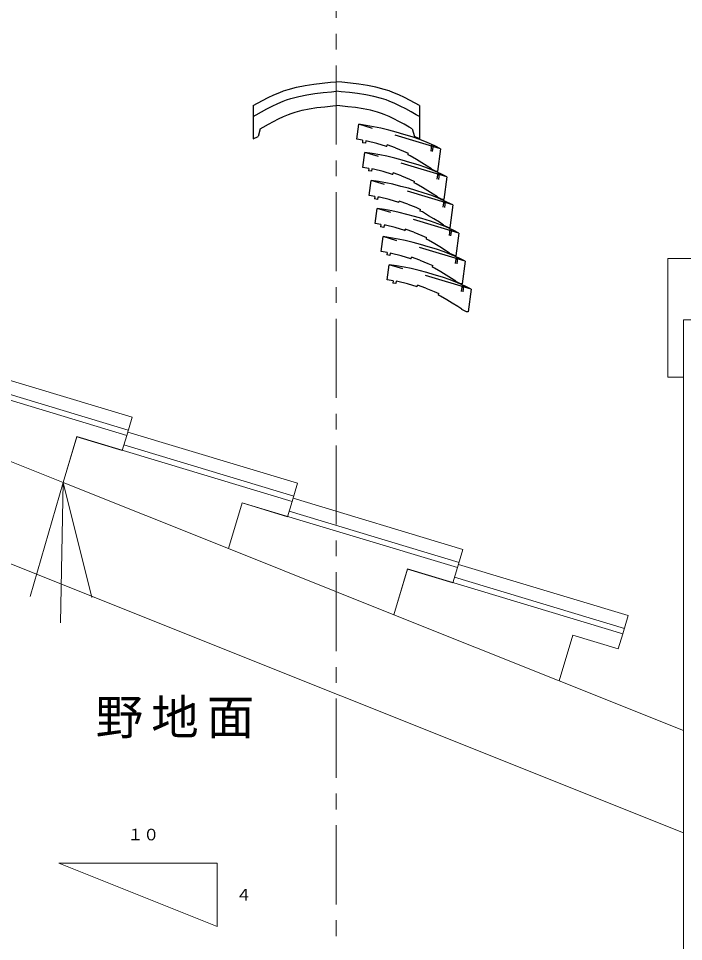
# Model space of a CAD drawing. Units: millimetres, scale not verified. Extents: x -4726 to 4690, y -2905 to 2891.
# Drawn here: x 283 to 1123, y -118 to 1048 of the extents above; entities that cross this region are included whole.
import ezdxf
from ezdxf.enums import TextEntityAlignment as Align

# ---------------------------------------------------------------- set-up
doc = ezdxf.new("R2010")
doc.units = ezdxf.units.MM
doc.header["$LTSCALE"] = 20
doc.linetypes.add('CHAIN1', pattern=[8, 5, -1, 1, -1])
doc.linetypes.add('DASHED1', pattern=[1.8, 1.2, -0.6])
doc.layers.add('0-0', color=7, linetype='Continuous', lineweight=18)
doc.layers.add('2-7', color=7, linetype='Continuous', lineweight=18)
doc.layers.add('2-8', color=7, linetype='Continuous')
doc.styles.add('ＭＳ ゴシック', font='')
doc.styles.get('ＭＳ ゴシック').set_extended_font_data('MS Gothic')

# ---------------------------------------------------------------- blocks, each defined once
blk = doc.blocks.new('mar6l')
at = {"layer": '2-7'}
for p, q in [((1122.097, 28.186), (1122.097, -105.445)), ((1116.351, 22.853), (1110.998, 22.853)), ((1126.629, 14.423), (1155.813, 14.423)), ((1127.268, -1.784), (1155.813, -1.784)), ((1122.097, -6.144), (1112.123, -6.144)), ((1112.123, -6.144), (1112.123, -12.786)), ((1112.123, -12.786), (1109.04, -12.786)), ((1109.04, -12.786), (1109.04, -21.321)), ((1111.506, -30.011), (1111.506, -38.002)), ((1111.506, -38.002), (1114.589, -38.002)), ((1114.589, -38.002), (1114.589, -47.2)), ((1124.712, -42.629), (1155.813, -42.629)), ((1114.589, -47.2), (1122.097, -47.2)), ((1116.917, -56.673), (1116.486, -47.2)), ((1119.703, -103.195), (1119.703, -47.2)), ((1125.99, -55.854), (1155.813, -55.854)), ((1116.497, -64.882), (1115.324, -56.673)), ((1115.324, -56.673), (1116.917, -56.673)), ((1119.703, -95.707), (1115.324, -64.882)), ((1115.324, -64.882), (1116.497, -64.882)), ((1029.955, -65.619), (1115.429, -65.619)), ((1126.629, -66.383), (1155.813, -66.383)), ((1037.955, -96.639), (1119.703, -96.639)), ((1122.097, -103.195), (1119.703, -103.195))]:
    blk.add_line(p, q, dxfattribs=at)
for points in [[(1134.196, 40.728), (1133.906, 40.731), (1133.409, 40.733), (1132.915, 40.723), (1132.429, 40.694), (1131.951, 40.64), (1131.485, 40.553), (1131.222, 40.485), (1130.731, 40.314), (1129.928, 39.906), (1129.173, 39.379), (1128.459, 38.758), (1127.779, 38.071), (1127.128, 37.345), (1126.761, 36.916), (1126.354, 36.433), (1125.677, 35.599), (1125.037, 34.756), (1124.443, 33.899), (1123.906, 33.018), (1123.433, 32.108), (1123.192, 31.563), (1123.059, 31.227), (1122.849, 30.636), (1122.662, 30.034), (1122.492, 29.424), (1122.333, 28.807), (1122.183, 28.186), (1122.097, 27.825)], [(1155.813, 40.728), (1155.813, -105.445), (1122.097, -105.445)], [(1155.813, -105.445), (1155.813, 40.728), (1134.196, 40.728)], [(1122.097, 27.825), (1116.351, 27.825), (1116.351, -6.144)], [(1110.998, 22.853), (1111.742, 21.662), (1112.957, 19.625), (1113.982, 17.632), (1114.699, 15.712), (1114.988, 13.894), (1114.729, 12.206), (1114.281, 11.298), (1114.047, 10.966), (1113.577, 10.409), (1113.051, 9.866), (1112.501, 9.328), (1111.959, 8.787), (1111.457, 8.235), (1111.198, 7.907), (1110.567, 6.813), (1110.125, 4.763), (1110.37, 2.539), (1111.151, 0.178), (1112.319, -2.281), (1113.724, -4.8), (1114.589, -6.274)], [(1109.04, -21.321), (1105.957, -21.321), (1105.957, -30.011), (1111.506, -30.011)]]:
    blk.add_lwpolyline(points, dxfattribs=at)
blk = doc.blocks.new('mar6md1')
at = {"layer": '2-8'}
for p, q in [((-31.843, 52.282), (-28.955, 52.547)), ((-26.067, 52.282), (-28.955, 52.547)), ((-70.955, 40.5), (-66.29, 43.067)), ((13.045, 40.5), (8.379, 43.067)), ((-70.955, 40.5), (-70.955, 23.727)), ((-30.702, 40.336), (-28.955, 40.497)), ((-27.209, 40.336), (-28.955, 40.497)), ((13.045, 40.5), (13.045, 23.727)), ((-67.357, 28.691), (-68.404, 24.901)), ((-18.551, 23.446), (-17.553, 31.056)), ((9.446, 28.691), (10.494, 24.901)), ((-70.955, 23.727), (-68.404, 24.901)), ((-15.624, 22.95), (-18.551, 23.446)), ((13.045, 23.727), (10.494, 24.901)), ((-15.624, 22.95), (-15.78, 21.759)), ((-14.201, 21.492), (-15.78, 21.759)), ((-14.045, 22.683), (-14.201, 21.492)), ((-13.301, 22.556), (-14.045, 22.683)), ((-8.421, 21.405), (-13.301, 22.556)), ((-3.55, 19.871), (-8.421, 21.405)), ((-3.418, 19.825), (-3.55, 19.871)), ((-3.418, 19.825), (-3.311, 20.639)), ((-3.312, 20.635), (-3.311, 20.639)), ((0.971, 19.126), (-3.311, 20.639)), ((19.233, 20.853), (18.792, 17.494)), ((19.995, 20.509), (19.576, 17.318)), ((23.786, 18.654), (20.805, 20.142)), ((-15.472, 9.255), (-14.474, 16.865)), ((7.337, 15.58), (7.446, 16.408)), ((8.401, 15.107), (7.337, 15.58)), ((23.786, 18.654), (22.277, 7.152)), ((-12.545, 8.759), (-15.472, 9.255)), ((-12.545, 8.759), (-12.701, 7.569)), ((-11.123, 7.301), (-12.701, 7.569)), ((-10.966, 8.492), (-11.123, 7.301)), ((-10.222, 8.366), (-10.966, 8.492)), ((-5.343, 7.214), (-10.222, 8.366)), ((-0.471, 5.68), (-5.343, 7.214)), ((-0.34, 5.634), (-0.471, 5.68)), ((-0.34, 5.634), (-0.233, 6.448)), ((4.05, 4.935), (-0.233, 6.448)), ((-0.233, 6.444), (-0.233, 6.448)), ((22.311, 6.662), (21.871, 3.303)), ((23.073, 6.318), (22.655, 3.127)), ((26.864, 4.463), (23.884, 5.951)), ((-12.394, -4.936), (-11.396, 2.674)), ((10.416, 1.39), (10.524, 2.217)), ((11.48, 0.916), (10.416, 1.39)), ((26.864, 4.463), (25.356, -7.038)), ((-9.466, -5.432), (-12.394, -4.936)), ((-9.466, -5.432), (-9.623, -6.622)), ((-8.044, -6.89), (-9.623, -6.622)), ((-7.888, -5.699), (-8.044, -6.89)), ((-7.144, -5.825), (-7.888, -5.699)), ((-2.264, -6.977), (-7.144, -5.825)), ((2.607, -8.511), (-2.264, -6.977)), ((2.739, -8.557), (2.607, -8.511)), ((2.739, -8.557), (2.846, -7.743)), ((2.845, -7.747), (2.846, -7.743)), ((7.128, -9.256), (2.846, -7.743)), ((25.39, -7.529), (24.949, -10.888)), ((26.152, -7.873), (25.733, -11.064)), ((29.943, -9.728), (26.962, -8.24)), ((-9.315, -19.127), (-8.317, -11.517)), ((13.494, -12.801), (13.603, -11.974)), ((14.558, -13.275), (13.494, -12.801)), ((29.943, -9.728), (28.434, -21.229)), ((-6.388, -19.623), (-9.315, -19.127)), ((-6.388, -19.623), (-6.544, -20.813)), ((-4.965, -21.081), (-6.544, -20.813)), ((-4.809, -19.89), (-4.965, -21.081)), ((-4.065, -20.016), (-4.809, -19.89)), ((0.814, -21.168), (-4.065, -20.016)), ((5.686, -22.702), (0.814, -21.168)), ((5.818, -22.748), (5.686, -22.702)), ((5.818, -22.748), (5.924, -21.934)), ((10.207, -23.447), (5.924, -21.934)), ((5.924, -21.938), (5.924, -21.934)), ((28.468, -21.72), (28.028, -25.079)), ((29.23, -22.064), (28.812, -25.255)), ((33.021, -23.919), (30.041, -22.431)), ((-6.237, -33.317), (-5.239, -25.708)), ((16.573, -26.992), (16.681, -26.165)), ((17.637, -27.466), (16.573, -26.992)), ((33.021, -23.919), (31.513, -35.42)), ((-3.309, -33.814), (-6.237, -33.317)), ((-3.309, -33.814), (-3.466, -35.004)), ((-1.887, -35.272), (-3.466, -35.004)), ((-1.731, -34.081), (-1.887, -35.272)), ((-0.987, -34.207), (-1.731, -34.081)), ((3.893, -35.359), (-0.987, -34.207)), ((8.764, -36.893), (3.893, -35.359)), ((8.896, -36.939), (8.764, -36.893)), ((8.896, -36.939), (9.003, -36.124)), ((9.002, -36.129), (9.003, -36.124)), ((13.285, -37.638), (9.003, -36.124)), ((31.547, -35.91), (31.106, -39.269)), ((32.309, -36.255), (31.89, -39.445)), ((36.1, -38.11), (33.119, -36.622)), ((-3.158, -47.508), (-2.16, -39.899)), ((19.651, -41.183), (19.76, -40.356)), ((20.716, -41.657), (19.651, -41.183)), ((36.1, -38.11), (34.591, -49.611)), ((-0.231, -48.004), (-3.158, -47.508)), ((-0.231, -48.004), (-0.387, -49.195)), ((1.192, -49.463), (-0.387, -49.195)), ((1.348, -48.272), (1.192, -49.463)), ((2.092, -48.398), (1.348, -48.272)), ((6.971, -49.549), (2.092, -48.398)), ((11.843, -51.084), (6.971, -49.549)), ((11.975, -51.13), (11.843, -51.084)), ((11.975, -51.13), (12.081, -50.315)), ((16.364, -51.829), (12.081, -50.315)), ((12.081, -50.32), (12.081, -50.315)), ((34.625, -50.101), (34.185, -53.46)), ((35.387, -50.446), (34.969, -53.636)), ((39.178, -52.3), (36.198, -50.813)), ((22.73, -55.374), (22.838, -54.547)), ((23.794, -55.848), (22.73, -55.374)), ((39.178, -52.3), (37.67, -63.802))]:
    blk.add_line(p, q, dxfattribs=at)
at = {"layer": '2-8', "linetype": 'DASHED1'}
for p, q in [((23.786, 18.654), (-17.553, 31.056)), ((26.864, 4.463), (-14.474, 16.865)), ((29.943, -9.728), (-11.396, 2.674)), ((33.021, -23.919), (-8.317, -11.517)), ((36.1, -38.11), (-5.239, -25.708)), ((39.178, -52.3), (-2.16, -39.899))]:
    blk.add_line(p, q, dxfattribs=at)
at = {"layer": '2-8'}
for points in [[(-66.29, 43.067), (-63.444, 44.543), (-60.52, 45.933), (-57.533, 47.194), (-55.704, 47.876), (-53.221, 48.691), (-48.977, 49.819), (-44.674, 50.688), (-40.373, 51.348), (-36.091, 51.86), (-31.843, 52.282)], [(8.379, 43.067), (5.534, 44.543), (2.61, 45.933), (-0.377, 47.194), (-2.206, 47.876), (-4.689, 48.691), (-8.934, 49.819), (-13.236, 50.688), (-17.537, 51.348), (-21.82, 51.86), (-26.067, 52.282)], [(-70.955, 34.927), (-69.404, 35.822), (-66.723, 37.35), (-64.028, 38.833), (-61.308, 40.243), (-58.556, 41.552), (-55.76, 42.732), (-54.116, 43.346), (-51.855, 44.088), (-47.884, 45.143), (-43.835, 45.96), (-39.724, 46.592), (-35.569, 47.089), (-31.387, 47.503), (-28.955, 47.727)], [(13.045, 34.927), (11.493, 35.822), (8.812, 37.35), (6.117, 38.833), (3.398, 40.243), (0.645, 41.552), (-2.15, 42.732), (-3.794, 43.346), (-6.055, 44.088), (-10.026, 45.143), (-14.076, 45.96), (-18.187, 46.592), (-22.342, 47.089), (-26.524, 47.503), (-28.955, 47.727)], [(-67.357, 28.691), (-65.822, 29.577), (-63.205, 31.068), (-60.634, 32.482), (-58.104, 33.795), (-55.608, 34.981), (-53.101, 36.039), (-51.734, 36.55), (-49.806, 37.182), (-46.246, 38.129), (-42.575, 38.869), (-38.75, 39.457), (-34.786, 39.931), (-30.702, 40.336)], [(9.446, 28.691), (7.911, 29.577), (5.294, 31.068), (2.724, 32.482), (0.194, 33.795), (-2.302, 34.981), (-4.81, 36.039), (-6.177, 36.55), (-8.104, 37.182), (-11.665, 38.129), (-15.335, 38.869), (-19.161, 39.457), (-23.125, 39.931), (-27.209, 40.336)], [(20.805, 20.142), (16.911, 21.904), (13.188, 23.385), (9.373, 24.687), (5.123, 25.965), (1.343, 27.082), (-2.454, 28.071), (-6.476, 29.089), (-10.077, 29.823), (-13.852, 30.482), (-17.553, 31.056)], [(0.971, 19.126), (5.049, 17.475), (7.446, 16.408)], [(23.884, 5.951), (19.989, 7.713), (16.266, 9.194), (12.452, 10.496), (8.202, 11.774), (4.422, 12.891), (0.625, 13.88), (-3.397, 14.898), (-6.999, 15.632), (-10.774, 16.291), (-14.474, 16.865)], [(22.277, 7.152), (21.484, 7.256), (19.185, 8.344), (19.109, 8.528), (17.01, 9.885), (14.21, 11.617), (11.567, 13.242), (8.401, 15.107)], [(4.05, 4.935), (8.128, 3.284), (10.524, 2.217)], [(26.962, -8.24), (23.068, -6.478), (19.345, -4.997), (15.53, -3.694), (11.28, -2.417), (7.5, -1.3), (3.703, -0.311), (-0.319, 0.707), (-3.92, 1.441), (-7.695, 2.1), (-11.396, 2.674)], [(25.356, -7.038), (24.563, -6.934), (22.263, -5.847), (22.188, -5.663), (20.089, -4.306), (17.289, -2.574), (14.646, -0.949), (11.48, 0.916)], [(7.128, -9.256), (11.206, -10.907), (13.603, -11.974)], [(30.041, -22.431), (26.146, -20.669), (22.423, -19.188), (18.609, -17.885), (14.359, -16.608), (10.579, -15.491), (6.782, -14.502), (2.76, -13.484), (-0.842, -12.75), (-4.617, -12.091), (-8.317, -11.517)], [(28.434, -21.229), (27.641, -21.125), (25.342, -20.038), (25.266, -19.854), (23.167, -18.497), (20.367, -16.765), (17.724, -15.14), (14.558, -13.275)], [(33.119, -36.622), (29.225, -34.86), (25.502, -33.379), (21.687, -32.076), (17.437, -30.799), (13.657, -29.682), (9.86, -28.693), (5.838, -27.675), (2.237, -26.941), (-1.538, -26.282), (-5.239, -25.708)], [(10.207, -23.447), (14.285, -25.098), (16.681, -26.165)], [(31.513, -35.42), (30.72, -35.316), (28.42, -34.229), (28.345, -34.045), (26.246, -32.687), (23.446, -30.956), (20.803, -29.331), (17.637, -27.466)], [(36.198, -50.813), (32.303, -49.051), (28.58, -47.57), (24.766, -46.267), (20.516, -44.99), (16.736, -43.873), (12.939, -42.884), (8.917, -41.866), (5.315, -41.132), (1.54, -40.473), (-2.16, -39.899)], [(13.285, -37.638), (17.363, -39.289), (19.76, -40.356)], [(34.591, -49.611), (33.798, -49.507), (31.499, -48.42), (31.423, -48.236), (29.324, -46.878), (26.524, -45.147), (23.881, -43.522), (20.716, -41.657)], [(16.364, -51.829), (20.442, -53.48), (22.838, -54.547)], [(37.67, -63.802), (36.877, -63.698), (34.577, -62.61), (34.502, -62.427), (32.403, -61.069), (29.603, -59.338), (26.96, -57.712), (23.794, -55.848)]]:
    blk.add_lwpolyline(points, dxfattribs=at)

msp = doc.modelspace()

# ---------------------------------------------------------------- linework, layer by layer
at = {"layer": '0-0', "color": 4, "linetype": 'CHAIN1'}
msp.add_line((684.26, 1948.81), (684.26, -1148.98), dxfattribs=at)
at = {"layer": '0-0'}
for p, q in [((1102.99, 595.19), (1102.99, 744.83)), ((1122.99, -797.09), (1122.99, 667.29)), ((211.85, 609.15), (426.44, 544.45)), ((147.54, 603.45), (419.5, 521.44)), ((1122.99, 595.19), (1102.99, 595.19)), ((206.93, 592.85), (421.52, 528.14)), ((130.1, 545.62), (339.01, 462.06)), ((426.44, 544.45), (419.5, 521.44)), ((339.01, 462.06), (356.45, 519.88)), ((356.36, 519.59), (339.01, 462.06)), ((356.36, 519.59), (413.73, 502.29)), ((356.45, 519.88), (628.41, 437.88)), ((419.5, 521.44), (413.73, 502.29)), ((415.84, 509.29), (630.43, 444.58)), ((1122.99, 19.22), (-70.92, 496.79)), ((339.01, 462.06), (297.63, 317.88)), ((339.01, 462.06), (335.87, 284.6)), ((339.01, 462.06), (547.92, 378.5)), ((339.01, 462.06), (375.26, 316.51)), ((547.92, 378.5), (565.35, 436.32)), ((565.27, 436.03), (547.92, 378.5)), ((565.27, 436.03), (622.64, 418.73)), ((565.35, 436.32), (837.32, 354.32)), ((628.41, 437.88), (622.64, 418.73)), ((624.75, 425.72), (839.34, 361.02)), ((547.92, 378.5), (756.83, 294.93)), ((756.83, 294.93), (774.26, 352.76)), ((774.17, 352.47), (756.83, 294.93)), ((774.17, 352.47), (831.54, 335.17)), ((774.26, 352.76), (1046.23, 270.75)), ((837.32, 354.32), (831.54, 335.17)), ((833.65, 342.16), (1048.25, 277.45)), ((756.83, 294.93), (965.73, 211.37)), ((965.73, 211.37), (983.17, 269.19)), ((983.08, 268.9), (965.73, 211.37)), ((983.08, 268.9), (1040.45, 251.6)), ((1046.23, 270.75), (1040.45, 251.6)), ((965.73, 211.37), (1122.99, 148.47)), ((333.78, -19), (533.78, -99))]:
    msp.add_line(p, q, dxfattribs=at)
for points in [[(420.75, 525.59), (635.35, 460.89), (628.41, 437.88)], [(629.66, 442.03), (844.26, 377.32), (837.32, 354.32)], [(838.57, 358.47), (1053.16, 293.76), (1046.23, 270.75)], [(333.78, -19), (533.78, -19), (533.78, -99)]]:
    msp.add_lwpolyline(points, dxfattribs=at)

# ---------------------------------------------------------------- block references
at = {"layer": '0-0', "xscale": 2.5, "yscale": 2.5}
for name, p in [('mar6l', (-1471.9, 908.88)), ('mar6md1', (756.65, 836.85))]:
    msp.add_blockref(name, p, dxfattribs=at)

# ---------------------------------------------------------------- texts
at = {"layer": '0-0', "color": 4, "style": 'ＭＳ ゴシック'}
for s, p in [('１０', (420.44, 5.39)), ('４', (557.35, -70.76))]:
    msp.add_text(s, height=14.66, dxfattribs=at).set_placement(p, align=Align.BOTTOM_LEFT)
at = {"layer": '0-0', "insert": (380.23, 138.65), "char_height": 43.99, "attachment_point": 7, "style": 'ＭＳ ゴシック'}
msp.add_mtext('\\T1.17;野地面', dxfattribs=at)

doc.saveas('drawing.dxf')
